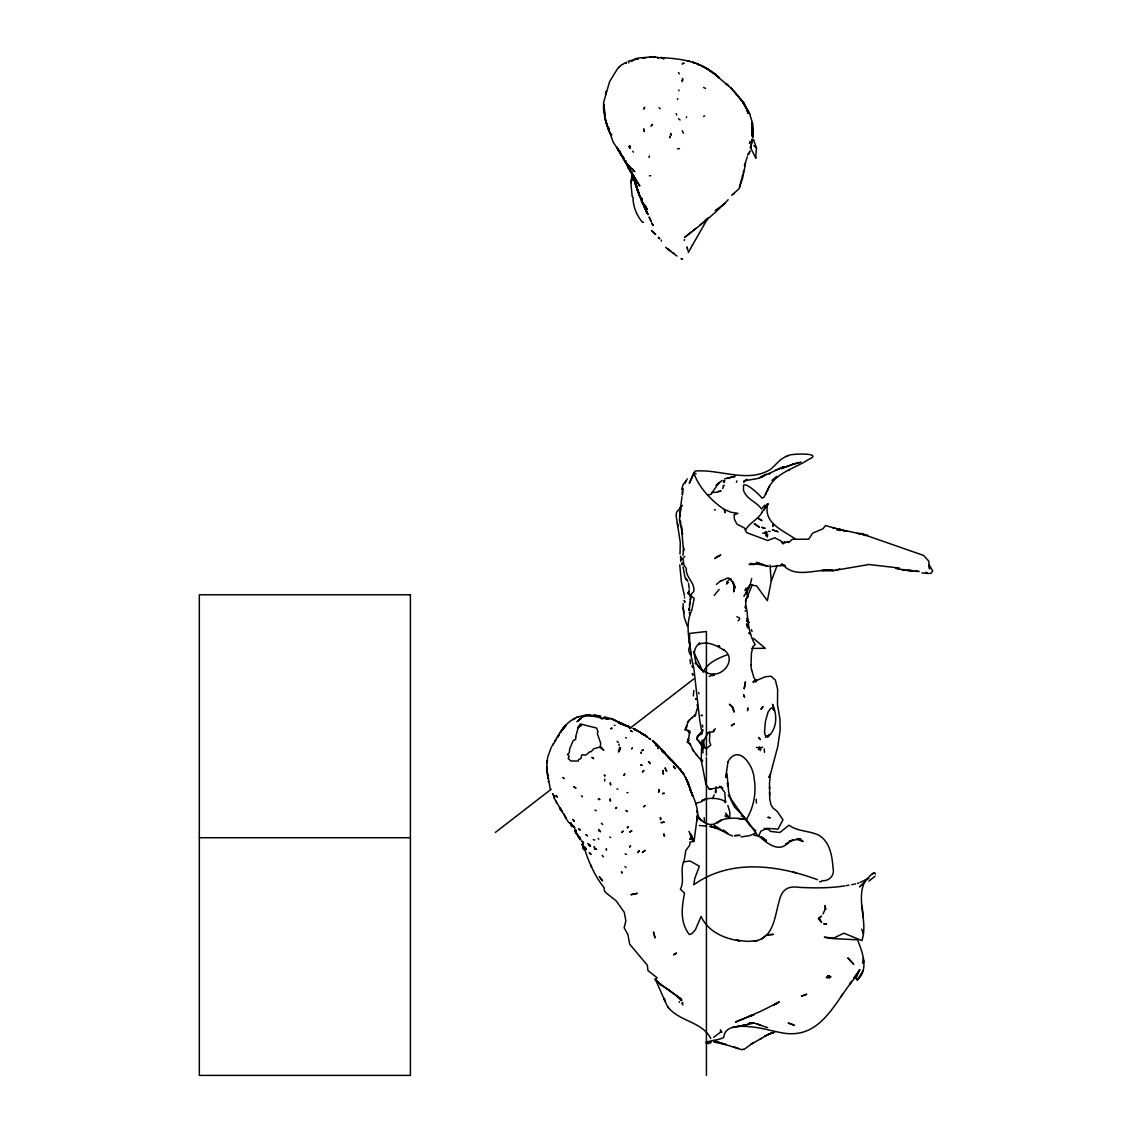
<?xml version="1.0" encoding="UTF-8"?>
<svg xmlns="http://www.w3.org/2000/svg" width="1132" height="1132" viewBox="0 0 1132 1132"><rect width="100%" height="100%" fill="white"/><g stroke="black" fill="none" stroke-linecap="round" stroke-linejoin="round"><path stroke-width="1.5" d="M683.247 547.718L681.747 529.889L682.582 534.332L679.441 520.196L680.191 512.57L679.667 516.829M702.986 752.851L702.038 740.13M751.719 670.102L753.884 677.559A18.933 12.169 -77.3 0 0 755.242 679.752L756.827 680.332L756.006 680.742L765.204 676.766L771.104 676.214L775.392 680.219L777.642 689.232L777.486 704.769L779.906 718.551L780.189 729.928L777.84 746.271L770.411 774.316L769.505 783.103L769.746 799.065L770.963 804.753L772.618 807.64L777.288 811.503L782.962 819.823L777.995 829.148L767.072 828.327L760.93 831.114L758.313 836.576L746.413 819.455L734.512 806.918L731.498 801.329L728.683 792.259L726.942 773.439L725.697 777.458L727.947 762.133M757.577 940.749L746.809 941.371L736.295 940.168L739.748 940.819C724.31 938.711 707.769 931.494 701.118 916.411L695.373 929.839L691.68 933.801L689.275 934.537C679.653 921.745 681.832 907.369 684.52 893.077L680.389 889.299C685.072 880.47 679.511 869.744 684.082 861.013L685.836 850.443L689.671 845.279L690.053 842.052L694.015 841.416L697.482 815.167L697.199 820.7C699.137 810.073 694.892 799.772 690.138 789.754L692.826 796.277L691.539 792.584M720.56 1030.997L720.575 1029.865L720.645 1031.634L721.721 1032.059L720.645 1031.634M853.599 978.784L859.712 969.643L855.778 977.807L857.32 980.128C869.15 969.091 862.485 952.422 857.547 939.801L831.185 938.499L824.337 937.211L833.732 938.074L843.878 933.178L861.891 940.593C868.088 922.538 856.924 902.218 863.603 884.375C864.82 880.965 874.626 869.192 875.475 874.088M752.794 135.43L752.695 137.835L752.469 124.987M546.827 769.293L550.166 788.749M631.868 177.144L631.769 178.743L631.996 174.781L631.698 178.983L632.109 171.951L631.43 181.078L631.826 177.809M689.204 588.3L688.511 583.433M702.349 731.357L702.59 730.649M631.981 175.149L632.137 172.46L632.052 174.102M708.972 731.866L709.835 733.55L709.41 740.908L710.698 745.097L706.793 748.224L705.491 748.464L704.104 746.78L703.68 739.946M683.473 551.185L683.601 548.907L682.992 555.303M752.539 126.642L752.568 128.68L752.384 123.487L752.03 135.84L752.356 122.666L749.695 113.879L743.441 102.644L731.47 88.607L736.083 93.39M752.03 135.84L752.172 133.703M649.018 157.504L649.329 155.947M680.007 554.015L680.29 542.525L676.045 515.216L676.596 512.216L682.455 505.353M689.544 719.98L687.648 722.457L686.374 728.329L685.115 729.758L689.558 730.904L689.912 733.083L687.605 730.494L689.558 730.904L688.751 738.658M681.988 496.693L679.54 515.626L681.025 508.919M682.172 562.731L682.157 564.811M702.533 759.982L702.548 761.1M716.202 786.712L715.297 792.4M631.26 182.62L631.43 180.342M689.119 589.701L688.765 593.352L690.746 597.073L689.105 610.233M711.122 1042.063L710.457 1043.025C695.006 1042.459 721.593 1040.308 723.829 1037.167C724.961 1023.724 744.064 1026.186 753.785 1027.134C764.355 1028.422 774.514 1031.804 785.042 1033.346A41.799 40.78 6.9 0 0 789.74 1033.7C824.181 1035.016 837.156 997.32 856.528 976.025L856.698 974.581L853.967 977.581M684.294 240.508L684.421 239.446M715.764 792.824L716.032 790.674M751.775 139.335L753.671 140.113L756.445 147.967L755.695 157.518M683.162 603.54L683.12 607.332M827.987 977.638L829.148 976.166L829.247 978.105L830.959 976.647L828.228 975.77L826.261 977.624L827.987 977.638L827.733 975.643M751.11 145.83L751.86 140.552M863.391 958.054L862.626 963.205L863.971 961.096M631.656 178.842L630.948 183.681L632.208 196.558M690.067 744.191L687.421 742.153L688.298 739.21M751.903 141.825L750.686 148.49L750.912 147.16M765.982 492.731L765.515 494.401L769.336 486.194M719.457 786.273L721.452 787.179L709.368 789.273L705.901 784.151L701.189 760.053L701.698 745.479L696.689 738.588L697.156 736.564L702.222 731.3M681.846 489.293L682.865 485.076L685.978 480.69M618.879 745.464L619.091 744.177M682.115 81.73L682.37 80.202L681.648 80.33M683.049 558.798L683.855 564.741L686.36 568.632C685.256 577.391 695.317 582.357 693.774 591.512L691.086 594.314L691.595 596.21L694.213 598.446L691.709 610.445C685.016 623.987 689.303 640.443 691.341 654.706L690.449 653.079L693.859 668.262L699.604 719.117L701.401 729.928L702.873 729.588L701.982 733.918L699.095 735.064L697.708 737.441M604.771 779.099L604.615 781.052M736.904 480.874L736.408 482.359M697.963 706.212L694.977 716.273M737.413 1026.625L748.606 1024.276L749.002 1023.286L753.587 1023.187L732.446 1027.502M745.252 165.003L742.634 177.993L739.069 188.733L731.725 195.341M722.697 488.543L723.985 485.189L723.122 486.067M690.096 833.817L692.246 838.77L691.624 836.534M777.146 565.377L771.288 581.112L767.354 600.71L756.615 585.881L750.191 584.848L747.799 588.484L745.776 588.484L745.068 590.593L750.077 585.286L743.922 596.465M688.369 738.135L687.817 741.036L689.006 740.158L687.478 741.771L688.935 743.031M628.812 62.925L628.84 62.175M689.94 654.154L688.61 650.122L689.728 645.721L689.501 633.453L706.425 631.5L706.425 755.497M750.191 584.848L751.705 578.509M686.586 725.669L685.115 729.758M661.215 241.144L661.47 240.125M741.559 179.153L739.493 187.148M742.804 174.356L741.969 177.554M743.215 172.757L743.625 171.158M726.829 584.197L726.645 582.173L729.093 579.726M747.262 156.824L744.516 165.597M747.672 155.254L748.082 153.683M750.955 142.66L751.365 141.09M765.586 532.224L765.006 532.79L767.128 532.238L766.364 532.21L765.77 535.832L767.864 534.927L766.364 533.2L762.756 533.214M598.715 715.749L585.088 715.113L576.91 717.249L578.466 716.839C567.924 719.952 559.944 731.187 554.864 741.644L555.656 739.762L555.147 740.979M749.95 150.896L748.889 154.023M693.831 690.591L693.336 695.869M698.147 735.559L699.095 735.064M689.317 604.955L690.322 602.026M693.435 651.551L703.198 672.097C707.514 662.644 718.183 658.258 727.268 654.749M749.257 152.933L749.709 151.66M855.353 976.449L856.528 976.025L857.745 972.6M768.133 488.67L767.538 490.255C774.514 472.737 794.268 468.889 808.602 459.436C824.535 452.545 791.296 453.507 788.113 455.545M735.305 586.334L733.578 590.847L734.442 588.414L733.465 583.291L732.489 581.353L734.427 587.579L733.465 583.291L729.744 578.636L731.272 579.442L728.06 577.872L720.306 581.254M703.496 671.502L697.807 665.8M745.422 601.233L752.384 584.706M748.606 1024.276L749.002 1023.286M862.754 971.185L857.32 980.128M696.152 473.7L693.831 473.035L689.275 483.322L695.02 471.096C719.414 468.733 748.464 483.831 771.118 468.945L780.839 459.493L786.273 456.238M851.448 981.317L850.203 984.076L850.075 982.93M686.317 117.572L686.671 116.822M723.419 482.317L724.197 480.605L724.607 482.133M551.369 746.993L547.619 757.407L546.643 767.312M679.257 1002.329L679.639 1001.551M856.528 976.025L859.712 969.643M728.131 199.727C715.183 213.524 699.802 225.721 684.648 237.366L691.624 231.72M684.931 483.392L687.223 478.878M697.609 814.658C699.717 820.955 708.278 826.445 714.716 823.87C723.942 816.639 735.701 817.757 746.413 819.455C753.898 807.102 756.657 791.976 754.011 777.783C753.318 765.388 738.729 744.134 728.428 760.959A34.186 18.664 75.4 0 0 727.862 762.034M703.637 740.823L707.401 733.833L710.245 732.064L713.613 731.796L714.066 729.942L713.302 731.201M714.179 794.919L712.665 798.598M562.972 728.555L562.378 729.645L565.321 725.315L560.312 732.687L563.679 727.409M691.157 837.751L690.011 839.152L691.157 837.751L690.379 835.713M749.412 143.424L750.007 141.443M692.345 245.347L708.236 217.556M690.591 248.474L688.242 252.634M677.389 99.503L677.856 98.71M776.495 1003.9L777.316 1002.485L773.368 1005.258L779.354 1001.947L760.435 1011.456L735.503 1022.054L752.072 1015.347L750.884 1015.772M747.191 590.324L749.115 587.055L745.931 593.352L747.445 591.031L746.809 594.569L748.365 596.493L746.002 598.842L745.677 604.262L747.12 611.676C747.898 623.081 749.228 634.528 755.143 644.66L752.907 646.514L751.422 653.504L751.011 665.206M768.6 777.387L770.411 774.316M841.005 996.613L842.533 994.221M554.553 741.969L555.388 740.682M762.062 512.343C758.03 519.659 749.257 522.715 745.45 530.243M707.076 733.918L706.764 734.71M744.432 164.876L745.62 163.135M687.648 722.457L688.681 720.957M651.834 125.27L652.485 124.364L650.886 126.26M761.511 512.669L762.685 511.027M714.235 595.347L719.145 589.475M682.681 562.703L682.087 564.175M822.978 913.934L824.874 910.001L825.044 905.558L825.865 909.364M559.335 734.767L557.199 737.597L558.628 735.715M743.851 482.529L744.219 481.496M605.012 117.53L603.498 109.224L603.667 102.248L609.61 81.603L617.52 68.741L621.043 65.217L626.491 62.232M619.515 66.618L618.949 67.453M875.05 876.21L868.881 881.149M724.197 480.605L724.805 480.591M681.422 506.061L679.625 508.268L680.813 506.91M713.57 730.819L715.339 728.683M682.072 1003.476L682.723 1002.726L682.072 1003.476L682.964 1005.046M712.311 675.832L713.698 674.163C726.192 673.936 736.111 657.14 723.107 649.372L724.013 650.277C716.811 645.58 707.104 640.5 698.557 644.518L699.831 642.934C693.053 648.424 693.774 654.07 695.671 661.3A18.225 16.173 -3.9 0 0 696.293 662.913C699.364 669.281 706.566 674.29 713.698 674.163L714.235 675.28L713.698 674.163L709.198 676.483M702.548 749.228L703.92 747.658M821.45 915.972L818.422 918.632L821.521 922.495M739.465 619.388L738.135 620.789M771.996 480.392L776.637 476.416M754.223 941.003C773.736 938.47 774.642 916.609 779.014 901.779C781.901 888.224 788.891 885.847 799.984 887.403C814.842 888.139 829.855 888.196 844.599 885.903M767.086 491.104L764.058 497.104L762.147 498.122C758.284 493.722 747.049 483.039 743.554 485.119L743.427 490.015C746.37 499.453 756.487 501.618 761.496 508.947L764.723 505.197L765.345 506.16L767.906 503.641L763.393 510.532L767.821 503.839C762.685 523.097 783.231 530.342 795.527 539.143M725.994 801.329L725.23 802.149C723.49 798.626 707.882 796.39 701.897 800.692L704.019 799.772L700.538 802.178M628.034 792.711L626.958 792.598M579.81 719.018L576.995 721.721L581.183 718.452M758.383 749.61L759.643 747.262L756.388 747.587M694.397 715.82L695.699 714.561L688.511 720.773M864.31 882.295L859.542 886.908L864.452 882.635M682.667 558.246L680.983 559.831L680.615 556.265L680.714 561.359M578.452 720.263C583.928 713.103 593.96 716.825 601.389 717.603L599.38 717.462L601.531 717.603M626.42 738.149L625.699 737.526M717.306 823.19L721.82 819.724M631.486 61.553L635.618 58.765L639.212 57.944L655.527 56.657M761.397 939.235L766.689 934.834L773.227 934.438L766.689 934.834M706.538 733.791L707.84 732.701M716.372 584.423L721.027 580.589M683.827 557.269L684.846 556.42M695.812 228.324L693.01 230.588M700.029 224.928L707.047 219.297L706 219.367M722.131 480.392L716.146 485.444L719.117 482.402L710.995 494.33L707.995 494.953M625.741 63.194L626.463 62.614L625.642 63.251M691.44 718.254L692.289 717.589M720.348 1032.356L713.627 1037.308M495.335 832.459L551.199 789.23M629.406 728.725L693.647 679.03M700.949 733.041L699.831 734.045M818.889 918.873L819.837 920.245M732.928 194.379L734.173 193.445M753.204 682.667L755.61 680.205L755.752 682.101M818.974 918.208L821.025 916.708M725.471 203.166L715.283 210.41M687.421 742.153L688.482 742.295M765.317 737.243L769.166 734.923L767.468 737.158C777.359 728.98 777.443 715.283 772.562 704.33L774.175 710.613L771.925 708.052L770.567 708.434L768.005 712.269L765.374 721.452L764.51 731.852M745.422 607.445L746.328 606.837L745.097 606.313L745.606 608.591M744.177 480.803L757.846 478.525L766.18 474.209M743.979 1049.52L753.431 1042.572L750.884 1044.355L769.449 1033.785L764.609 1036.176L774.585 1032.059L770.17 1033.53L773.807 1032.54M759.813 477.888L764.242 475.44M759.855 1039.431L761.482 1038.412M762.374 476.614L763.718 475.78L761.327 476.926L783.938 466.667L775.236 470.374M743.866 481.425L747.346 479.402L745.946 480.138M574.32 718.962L572.933 719.669L575.113 718.523M743.13 1049.024L741.743 1049.788L733.126 1046.506M703.566 116.454L704.684 115.874M873.876 873.168L872.248 873.946M860.504 882.224L868.895 878.375M769.137 474.053L770.057 473.615M788.24 470.488L789.499 469.865M864.777 880.47L867.197 879.309M755.766 832.982L749.978 835.558L741.007 836.972M699.378 802.206L695.727 803.55M679.469 148.632L677.417 148.773M762.699 747.12L760.548 747.955L759.643 747.262M703.807 799.772L706.453 798.768M835.43 570.358L839.718 568.943M748.507 1016.649L753.997 1014.838M753.063 681.464L754.634 680.955M767.807 735.828L765.501 735.758L764.765 733.678A10.669 5.745 -79.9 0 1 764.581 731.81M857.561 883.3L859.075 882.804M628.218 61.241L636.608 58.991M724.522 478.878L735.107 476.43L726.985 478.27M800.918 462.04L792.641 464.346L799.093 462.705M846.651 531.134L832.515 527.682M688.468 592.899L687.704 593.097L688.907 591.654L687.704 593.097L689.926 595.078M855.665 883.866L851.731 884.686M637.033 58.454L635.618 58.765M845.448 530.611L867.636 535.478L859.896 533.257M727.183 582.824L728.541 582.541M642.764 58.171L646.103 57.647M748.945 1023.526L753.19 1022.734L767.708 1027.686M848.943 885.196L846.043 885.691M796.97 839.307L800.55 838.727L789.259 841.161L793.108 839.972L785.65 844.345L788.226 842.463C779.424 853.316 766.817 843.255 759.459 836.463M751.818 648.41L765.274 648.311L753.502 638.363M683.459 861.891L690.039 860.985L699.378 866.249L694.765 878.474L693.76 884.771C730.692 858.452 777.712 865.074 817.502 879.691M781.236 565.476L771.26 566.594M867.452 564.783L833.859 570.528L821.889 570.5M818.422 918.632L819.342 918.533L821.393 921.915M717.249 492.179L711.66 492.491M650.872 175.715L649.414 175.8M929.839 573.429L931.084 573.301L932.683 570.825L929.018 564.783L929.57 569L928.82 561.161L923.556 555.416L862.188 534.021L864.31 535.62M836.873 528.856L840.411 529.168M653.843 57.053L655.301 56.968M699.293 825.553L706.425 825.992M654.324 57.081L655.697 57.039M755.143 563.977L758.341 563.863M781.476 542.61L785.806 542.638M779.906 565.561L784.83 565.42M643.5 222.297L642.537 222.325C636.552 215.391 632.972 206.364 633 197.18M837.015 529.988L840.623 530.469M770.156 531.559L768.529 531.248M604.46 718.466L608.082 719.103L603.582 717.801M819.61 881.602L821.464 881.602M199.317 837.722L410.407 837.722M749.115 564.486L754.704 564.5M710.74 789.4L709.184 789.103M821.761 570.514L833.859 570.528C817.728 567.939 795.287 579.655 782.905 564.528L783.981 565.59L781.632 564.076L783.585 565.278M765.218 532.182L766.364 532.21M746.413 819.455L738.206 818.606M747.502 624.935L746.441 623.958L747.785 628.048M905.359 569.835L899.657 569.226M822.016 880.625C828.383 881.616 834.836 875.616 833.138 869.065C832.218 856.754 830.322 841.486 818.224 834.949C808.842 830.605 797.65 831.539 788.976 825.242L779.835 832.529L770.482 831.397L768.303 829.317L764.1 828.327M840.835 529.847L843.581 530.116M678.478 118.704L680.091 119.978M921.873 572.905L928.735 573.528M599.734 715.962L593.805 715.268L600.243 715.919M867.805 564.387L895.2 567.557M717.943 646.103L719.726 646.315L718.905 645.735M918.278 571.519L901.949 569.693L913.566 571.377M750.191 563.382L763.463 565.01M896.02 567.656L899.473 568.108M751.775 139.859L753.671 140.113M915.859 571.009L919.226 571.462M714.419 509.782L715.509 509.938M610.672 837.482L609.752 837.043M660.862 57.576C679.058 58.638 698.359 60.774 713.103 72.802L711.943 71.84L715.792 74.769L709.481 70.467L716.867 75.476L718.664 77.146L715.226 74.712L728.895 86.216M709.552 826.445L716.995 828.199L713.061 827.025L727.791 833.11M908.77 569.99L912.958 570.726M713.853 1042.02L725.81 1044.61L713.273 1040.52L738.234 1048.685M707.047 1043.35L708.49 1043.619M596.267 810.71L594.993 810.102M764.383 565.59L768.331 566.354L756.332 562.335L762.657 564.769M751.563 142.448L752.37 142.377M681.662 563.75L682.879 564.005M793.249 872.164L796.277 872.829M593.253 839.675L594.71 840.001M857.264 533.313L860.787 534.106M755.808 830.803L749.752 825.384L728.258 795.258M796.687 839.208L803.154 841.571L800.324 839.194M617.124 741.318L618.284 742.436M631.175 727.791L618.765 723.065L629.477 726.914M615.044 725.442L614.308 725.23M617.846 789.188L616.94 788.947M627.736 726.093L625.076 725.343L628.274 726.532M783.457 565.264L781.236 564.585L785.325 565.844M604.375 716.825L612.497 719.075L613.785 719.754L610.714 718.523L628.939 726.786L627.468 726.164M843.043 530.752L845.208 531.432M732.645 836.053L727.48 833.874L713.868 825.016M661.031 57.746L663.989 58.737L660.197 57.449M706.453 672.634L705.774 672.281M687.577 742.04L688.468 742.663M753.473 834.808L756.275 835.826M925.792 572.268L927.589 572.99M703.75 746.978L704.797 747.403L703.878 746.144M625.147 853.896L626.548 854.462M696.958 63.774L695.204 63.067M757.294 1023.894L760.067 1025.026M634.203 728.824L644.25 734.809M703.524 87.433L705.505 88.395M736.89 616.742L738.121 617.35M638.207 731.258L647.575 736.989M633.425 728.725L637.896 731.017L634.175 729.093M638.929 731.541L646.91 736.508M633.071 728.385L634.854 729.305M633.538 728.923L636.439 730.437L634.09 729.178M587.678 843.595L590.296 844.967M632.406 731.711L630.651 730.763L631.585 731.343M641.802 733.819L643.783 734.894M787.476 541.464L788.396 541.959M835.246 528.234L825.525 525.588L822.851 528.856L812.606 533.144L808.772 539.157L792.23 539.341L788.848 542.469L784.434 541.945L783.217 543.926L781.618 541.337L774.769 537.757L767.708 540.53L746.582 532.606L744.46 527.979L736.96 524.201L734.47 519.475L734.074 514.904L737.923 513.39L731.06 512.258L724.239 509.442L725.018 512.654L724.678 509.754C711.448 500.797 699.166 488.019 693.831 473.035M722.853 788.014L720.207 786.514L724.862 792.485L725.386 802.744M760.69 836.76L766.477 840.623L761.256 836.576M643.018 734.003L646.881 736.677L642.948 733.918M634.005 728.725L635.066 729.333M741.446 815.903L744.12 817.474M678.464 72.604L679.426 73.835M676.964 256.044L667.144 248.644M710.967 71.557L714.221 73.552M681.139 258.577L682.511 259.412L681.45 258.69M724.919 815.917L726.9 817.163L725.64 813.144L729.602 818.111L729.885 812.21L727.848 805.418M578.693 828.992L580.263 829.997L578.961 829.105M739.111 617.633L739.691 618.666M644.32 734.937L647.278 737.045M656.9 744.375L654.041 742.394L659.645 747.191M757.959 518.23L761.949 520.663L758.327 518.329M647.603 737.328L645.792 736.041L647.179 737.088M673.031 252.634L674.078 253.384M670.908 251.134L665.673 247.328M651.48 230.518L655.683 234.423L655.117 233.843M723.518 830.067L725.966 831.992M660.947 748.733L677.629 767.043L669.21 757.747M628.883 146.382L629.958 147.528M652.485 740.554L658.725 746.158M655.852 743.455L653.872 741.87L665.475 753.176L661.017 748.875M629.703 168.838L628.062 166.503L629.689 169.078L628.967 168.258M659.107 107.766L660.239 108.686M572.933 825.921L568.405 822.073L564.925 816.837M663.394 752.313L669.168 757.718M753.87 145.703L756.445 147.967M625.005 866.631L625.982 867.466M731.145 88.254L726.008 83.542L727.268 84.73M655.018 233.744L652.372 231.338M657.381 745.464L658.782 746.865M572.24 825.511L571.136 824.464M598.106 838.487L598.856 839.18M695.09 663.168L696.152 664.159M665.956 754.52L673.37 761.553L683.799 774.189L688.624 783.952L692.784 796.164M726.319 83.825L727.89 85.325M581.423 795.768L582.471 796.758M601.375 823.205L602.733 824.563M677.261 766.307L683.799 774.189M629.59 145.618L630.524 146.608M700.637 742.21L702.038 743.696M687.973 581.593L685.44 578.268M738.078 96.022L738.743 96.786L735.956 93.871L743.766 103.097L744.46 104.229L741.361 99.998L746.285 108.545L744.432 104.795L745.111 105.927M667.838 1006.73A74.896 40.059 -48.9 0 1 666.592 1004.608L655.442 979.505L661.541 985.095L654.721 979.463L657.154 977.822L647.943 970.534L647.32 965.228L629.661 944.116L627.977 934.791L624.142 927.702L625.869 920.896L624.241 912.236L616.105 900.789L605.974 892.837L604.361 890.7L604.205 887.842C595.446 876.918 589.305 863.546 584.975 850.245M598.644 829.431L599.465 830.35M685.369 577.999L686.898 579.74M740.045 98.343L740.951 99.375M574.589 831.1L579.018 837.015L575.537 831.539M702.095 761.595L693.053 750.374L689.912 743.483M695.812 754.096L697.142 755.667M646.273 207.963L647.391 209.335L644.108 204.156L646.273 207.963L645.382 206.576M668.856 1008.145C680.389 1021.63 702.279 1021.885 710.797 1038.454M602.182 855.382L603.413 856.896M742.097 100.96L740.625 99.121L744.007 103.748M690.761 838.444L694.015 841.416L692.473 837.694M741.658 100.366L743.441 102.644L742.733 101.71M688.921 831.426L692.034 836.647M561.189 810.554L560.128 808.8L562.165 811.686L553.789 797.565M668.984 758.072L667.512 756.19L670.455 760.124M630.213 170.437L638.108 183.271L627.836 166.984L622.657 156.216M561.09 810.286L562.519 812.153M627.538 164.494L626.774 163.461L631.331 168.654L623.605 159.626L619.204 150.514M626.279 163.263L624.949 161.48L625.444 162.145M572.085 825.03L570.698 822.653M625.472 161.452L626.237 162.541M599.394 876.55L602.564 880.908L600.229 877.866M693.053 750.374L693.718 751.337L692.388 749.342M629.378 169.39L628.387 167.932L630.75 171.385M634.967 178.913L636.241 180.78L634.245 177.738M560.581 808.941L559.533 807.399L561.514 810.54L560.609 808.998M700.397 742.988L698.571 740.569M639.679 185.775L637.656 182.634L639.679 185.775L638.816 184.417M742.295 101.257L743.002 102.347M582.315 844.246L584.211 847.443L582.923 844.628M621.27 154.49L623.661 158.055L621.27 155.098C624.524 159.145 616.798 150.018 617.237 147.358L618.397 150.188L613.19 142.08L608.209 128.383L610.106 133.633M760.902 749.497L759.982 748.04L760.279 750.629M571.858 826.77L570.188 823.063M629.222 169.121L627.836 166.984L635.109 179.139M572.184 825.681L571.151 824.011L571.504 824.704M634.161 177.851L631.288 172.135M580.971 839.902L579.499 837.524L580.447 839.123M574.957 830.86L580.122 839.661M629.293 168.795L636.184 181.191L634.811 178.714M629.222 146.948L630.1 148.561M689.827 744.021L690.478 745.238M632.802 151.179L633.34 152.183M676.115 113.639L676.681 114.955M691.128 834.454L691.737 835.982M682.341 78.405L683.12 79.891M682.327 130.732L683.346 133.151M619.162 150.202L619.94 151.674M745.111 105.46L747.445 110.78L745.507 106.012M645.622 209.519L646.782 211.755L644.716 207.538L645.919 210.113M684.888 576.98L683.077 566.891M685.327 776.863L691.256 791.82L685.879 778.038L689.36 786.103L686.799 779.651M750.191 147.075L755.921 158.197L755.582 157.504M749.695 113.879L747.714 109.946M638.533 191.987L635.066 183.002L639.141 193.586M689.317 608.945L689.883 610.077M583.73 849.17L583.164 848.052L583.971 849.736M639.905 196.586L637.443 190.445L644.617 207.241L637.288 189.907M639.509 195.765L643.542 205.175L639.665 195.284M574.745 830.166L576.641 833.973L575.452 831.468M633.156 175.205L633.948 176.804M570.5 822.639L571.066 823.785M671.021 134.411L670.54 133.42L671.361 135.316M611.337 133.901L611.789 134.835M644.462 207.524L645.41 209.505M636.877 188.393L637.599 189.95L637.231 188.648M585.782 848.618L585.202 847.33L586.263 849.679M637.528 189.737L637.953 190.7M751.478 629.689L752.044 631.5M700.75 743.795L701.472 745.422M632.746 173.988L634.104 177.271M606.526 122.85L607.474 125.044L607.035 123.841M690.746 598.97L690.265 596.706M582.598 845.038L583.136 846.354L582.145 843.963M579.697 836.916L580.164 838.034M699.01 693.76L698.6 692.529M555.784 800.918L556.59 802.942M663.975 998.962L664.47 1000.235M635.392 183.101L636.665 186.95M608.139 126.883L608.974 129.02L608.224 127.039M687.138 247.484L687.534 248.531M636.906 188.704L637.939 191.336L637.033 188.436M638.066 192.03L638.604 193.459M631.175 171.512L635.972 185.351L635.165 181.559M625.855 160.73L626.463 162.357M609.639 132.331L605.139 119.95L603.964 104.767L604.997 117.077L604.573 114.827L604.799 116.157M687.435 626.364L684.336 617.775L683.204 607.856L683.841 612.851M861.707 929.131L863.461 934.211M766.944 535.323L767.538 537.077M627.128 164.366L628.458 167.394L627.071 163.999M686.94 246.889L687.86 250.71M606.186 121.478L605.677 119.907L606.002 121.223M583.249 848.604L582.23 844.373M637.981 192.256L635.179 181.714M635.788 183.724L636.453 186.058L636.085 183.625M665.107 1001.212L664.413 998.509M636.439 185.464L635.972 183.752L636.481 186.455M604.785 116.341L605.747 120.671M682.2 529.38L681.209 525.206M689.827 614.832L689.331 612.143M683.473 547.463L683.884 549.147M633.821 176.436L634.599 179.719M680.12 520.225L680.898 523.479M634.599 181.007L632.505 174.512L636.693 188.096M677.417 523.239L678.153 526.465M634.033 176.776L634.628 179.549M636.651 186.582L636.241 184.502M548.256 781.179L548.44 782.085M692.02 665.701L692.36 667.342M688.893 608.974L689.162 610.346M697.354 739.054L697.524 739.946M697.128 704.415L697.567 706.736M769.986 565.052L771.288 581.112M752.412 123.827L752.186 122.553L752.497 124.803M703.397 744.233L703.014 742.054L703.425 744.955M678.846 90.036L678.959 90.758M690.124 599.762L690.025 599.422M689.572 643.882L689.289 641.193M702.434 725.06L702.746 727.027M690.067 659.532L690.52 663.833M745.266 610.615L745.38 611.322M747.304 624.921L747.502 626.435M684.535 597.059L684.662 598.064M697.468 812.974L697.227 810.738L697.369 812.535M727.706 785.905L727.437 782.877L727.494 783.896M684.421 595.545L681.393 581.947L679.766 564.91M863.065 917.161L862.188 906.109M704.175 817.714L704.514 822.257M764.256 748.931L764.468 752.37M756.204 799.277L756.417 803.112M752.808 131.51L752.723 129.09L752.837 133.534M769.576 786.782L769.59 788.664M769.59 792.358L769.619 795.272M706.425 757.379L706.425 760.223M706.425 760.831L706.425 1075.4M690.746 248.149A131.156 4.188 -62.3 0 1 692.501 245.021M786.33 456.507A59.699 44.785 -82.4 0 1 788.141 455.786M751.606 670.172A47.247 31.187 -75.7 0 1 750.898 665.262M668.786 1008.216A73.368 39.818 -44.3 0 1 667.71 1006.829M610.403 800.098L610.389 801.145L610.219 798.867L610.403 800.098M664.413 835.147L664.399 836.307L663.791 833.789L664.413 835.147M547.067 769.406L547.181 772.774L547.067 769.406M752.072 634.26L752.072 634.26M632.066 173.96L632.052 175.488L632.25 172.715L632.066 173.96M772.788 524.781L772.76 526.38L772.788 524.781M752.822 132.303L752.709 135.925L752.822 132.303M575.721 736.734L575.664 739.451L573.301 740.413L569.821 748.478L569.198 752.978L567.472 754.421L569.113 756.247L568.236 758.497L570.797 760.93L578.211 761.1L578.65 759.473L580.787 758.681L581.862 754.775L585.796 755.072L590.013 751.606L591.102 751.775L593.776 748.761L599.564 747.162L603.809 750.219L600.271 746.158L600.71 743.37L597.272 733.31L598.092 731.866L596.606 728.046L580.362 723.956L578.537 726.348L575.721 736.734M669.705 136.915L669.691 137.849L669.847 136.165L669.705 136.915M606.356 848.844L606.412 849.962L606.356 848.844M682.709 488.416L682.398 494.769L682.709 488.416M582.273 762.756L582.273 762.756M660.607 818.875L660.564 819.639L660.437 817.474L660.607 818.875M747.827 708.193L747.544 710.542L747.827 708.193M621.907 872.871L621.525 871.668L621.907 872.871M659.178 789.584L658.569 792.188L659.178 789.584M745.394 682.044L744.219 688.624L745.394 682.044M734.328 588.371L733.635 591.824L734.442 588.414M620.506 748.577C617.902 754.52 618.044 752.129 619.713 747.276L620.506 748.577M547.35 760.775L546.926 762.529L547.35 760.775M606.412 91.324L605.578 94.055L606.412 91.324M688.157 839.534L688.157 839.534M631.812 748.761L632.165 748.096L631.812 748.761M624.694 773.892L624.057 775.42L624.694 773.892M644.589 107.441L643.91 108.87L644.589 107.441M562.632 729.362L562.279 730.069L566.028 725.485L562.632 729.362M639.24 850.684L637.896 852.552L639.24 850.684M553.76 743.243L552.317 745.719L553.76 743.243M642.877 771.387L642.41 772.123L643.995 770.567L642.877 771.387M762.869 706.637L761.129 709.099L762.869 706.637M628.302 826.685L627.411 827.789L628.302 826.685M630.467 845.972L629.774 846.849L630.467 845.972M616.091 807.894L615.582 808.531L616.615 807.328L616.091 807.894M644.9 805.659L643.882 806.692L644.9 805.659M718.155 491.642L720.815 491.047L718.155 491.642M623.039 831.213L621.836 832.388L623.039 831.213M716.797 556.647L714.773 558.543L720.759 555.034L716.797 556.647M643.188 749.851L641.971 750.643L643.188 749.851M732.362 724.904L731.3 725.867L734.357 723.758L732.362 724.904M645.07 850.457L642.467 852.382L645.07 850.457M782.325 468.011L781.434 468.733L793.787 463.993L782.325 468.011M580.065 726.107L577.787 727.664L581.155 725.513L580.065 726.107M785.07 868.768L785.07 868.768M676.384 953.144L673.724 954.715L676.384 953.144M806.607 994.292L801.513 996.146L806.607 994.292M611.846 728.201L610.742 728.739L611.846 728.201M696.576 698.869L695.628 699.038L696.576 698.869M630.864 831.412L629.562 831.992L631.868 831.001L630.864 831.412M683.841 63.194L682.355 63.802L683.841 63.194M761.355 529.352L761.355 529.352M739.72 835.345L734.682 835.614L739.72 835.345M664.074 822.242L661.244 822.61L664.074 822.242M637.203 893.346L631.175 894.662L637.203 893.346M636.976 59.02L635.066 59.402L638.349 58.793L636.976 59.02M651.721 56.713L649.966 57.01L651.862 56.756M664.258 793.376L662.602 793.532L664.258 793.376M603.045 718.579L601.219 718.537L603.045 718.579M589.97 715.07L586.447 715.099L589.998 715.014M599.253 799.277L598.205 799.291L599.974 799.503L599.253 799.277M410.407 594.781L199.317 594.781L199.317 1075.4L410.407 1075.4L410.407 594.781M702.378 715.509L701.288 715.41L702.378 715.509M750.558 634.005L749.016 633.043L750.558 634.005M637.542 788.48L637.542 788.48M770.001 817.842L768.119 817.276L770.001 817.842M596.522 849.368L594.767 848.915L596.522 849.368M826.473 924.165L823.912 923.726L826.473 924.165M605.733 718.212L604.941 718.084L608.974 719.117L605.733 718.212M898.398 568.731L895.568 568.25L899.516 568.957L898.398 568.731M658.102 57.647L656.786 57.392L659.065 57.93L658.102 57.647M688.44 61.043L687.265 60.803L689.784 61.354L688.44 61.043M694.326 62.684L692.515 62.232L695.727 63.279L694.326 62.684M791.282 1023.837L788.183 1023.045L794.409 1025.408L791.282 1023.837M625.84 725.527L624.015 725.032L625.84 725.527M777.826 531.686L772.463 529.889L777.826 531.686M764.836 528.248L761.893 527.385L764.836 528.248M702.944 66.505L701.585 65.996L709.325 70.085L702.944 66.505M614.28 719.91L613.289 719.528L616.261 720.971L614.28 719.91M619.586 722.584L616.997 721.452L619.586 722.584M699.916 65.316L698.161 64.34L699.916 65.316M622.402 723.716L619.558 722.4L624.199 724.622L622.402 723.716M712.311 826.855L710.712 826.077L712.297 826.869M590.494 846.198L588.569 845.038L590.494 846.198M563.948 778.505L563.142 777.585L563.948 778.505M701.599 820.389L696.647 816.724L701.599 820.389M641.886 765.388L640.754 764.68L641.886 765.388M730.409 704.882L729.418 704.26L732.192 707.061L734.017 712.099L733.253 707.726L730.409 704.882M649.782 738.941L648.636 738.22L650.56 739.493L649.782 738.941M575.778 787.999L573.91 786.797L575.778 787.999M600.498 831.596L598.87 830.52L600.498 831.596M668.87 989.962L659.687 983.793L681.719 999.499L668.87 989.962M587.409 835.727L586.051 834.694L587.409 835.727M656.687 745.719L655.527 744.898L656.687 745.719M654.834 742.663L652.499 740.979L654.834 742.663M759.19 527.158L754.407 523.677L759.19 527.158M717.9 76.509L716.16 75.264L719.485 77.995L717.9 76.509M649.216 762.133L648.509 761.624L650.362 763.704L649.216 762.133M666.607 771.104L665.135 768.104L666.607 771.104M592.814 758.072L591.894 757.365L593.592 758.709L592.814 758.072M626.689 811.064L625.954 810.455L627.227 811.573L626.689 811.064M595.984 816.823L595.984 816.823M634.628 171.484L631.925 168.626L634.628 171.484M590.904 854.236L589.347 852.637L590.904 854.236M730.678 87.857L731.937 89.046L730.678 87.857M680.374 769.562L679.186 768.444L680.912 770.114L680.374 769.562M680.643 999.429L678.337 997.165L681.804 1000.688L680.643 999.429M659.05 238.017L658.357 237.31L659.758 238.824L659.05 238.017M853.613 964.167L847.995 958.111L853.613 964.167M576.117 830.662L575.481 829.813L576.117 830.662M582.541 841.798L581.89 841.09L583.631 843L582.541 841.798M574.787 827.931L572.933 825.879L574.787 827.931M662.347 751.025L661.739 750.332L663.394 752.582L662.347 751.025M747.728 622.19L746.809 620.477L747.728 622.19M675.153 768.543L673.526 766.265L675.153 768.543M557.185 796.914L556.053 795.555L557.185 796.914M682.752 773.128L681.322 771.387L683.898 774.599L682.752 773.128M566.297 818.012L565.646 817.12L566.297 818.012M563.312 813.356L563.849 814.276L563.312 813.356M574.136 821.11L572.99 819.582L574.136 821.11M684.266 600.625L684.846 601.969L684.266 600.625M623.817 158.565L623.166 157.673L624.326 159.258L623.817 158.565M604.927 775.873L604.417 775.137L604.927 775.873M653.079 225.211L651.678 223.075L653.079 225.211M760.11 739.536L758.864 737.512L760.11 739.536M637.061 187.898L636.113 186.398L637.061 187.898M554.638 797.154L552.628 793.787L554.638 797.154M565.052 816.413L564.274 814.927L565.052 816.413M648.042 214.514L646.301 210.962L648.042 214.514M643.047 204.213L641.49 201.071L643.047 204.213M651.112 221.15L649.202 217.231L651.112 221.15M646.966 213.042L645.919 210.892L646.966 213.042M579.499 838.02L578.749 836.562L579.499 838.02M639.976 196.727L639 194.732L639.976 196.77M591.088 865.838L590.692 865.018L591.583 866.956L591.088 865.838M658.343 748.535L657.819 747.134L658.343 748.535M642 199.133L641.278 197.562L642 199.133M608.634 129.472L608.125 128.355L608.634 129.472M620.789 153.598L620.039 151.943L620.76 153.542M644.476 207.198L643.882 205.854L644.476 207.198M744.531 696.958L743.611 694.836L744.531 696.958M747.813 619.968L747.021 618.185L748.931 622.883L747.813 619.968M641.207 753.12L640.924 752.44L641.207 753.12M692.812 674.997L692.388 673.554L692.812 674.997M607.884 127.944L606.186 122.553L607.884 127.944M747.106 110.059L746.667 108.842L748.068 113.511L747.106 110.059M583.631 847.896L583.008 846.029L584.07 849.453L583.631 847.896M654.961 937.692L653.574 932.244L654.961 937.692M594.541 848.25L594.342 846.694L594.541 848.25M644.08 130.208L643.712 128.85L644.363 131.595L644.08 130.208M546.954 767.567L546.699 766.506L547.138 768.656L546.954 767.567M547.676 775.123L547.449 774.033L547.973 777.543L547.633 775.109M548.369 778.674L548.044 776.92L548.369 778.674M610.629 784.731L610.289 782.863L610.629 784.731M663.38 773.991L662.97 770.524L663.38 773.991"/></g></svg>
